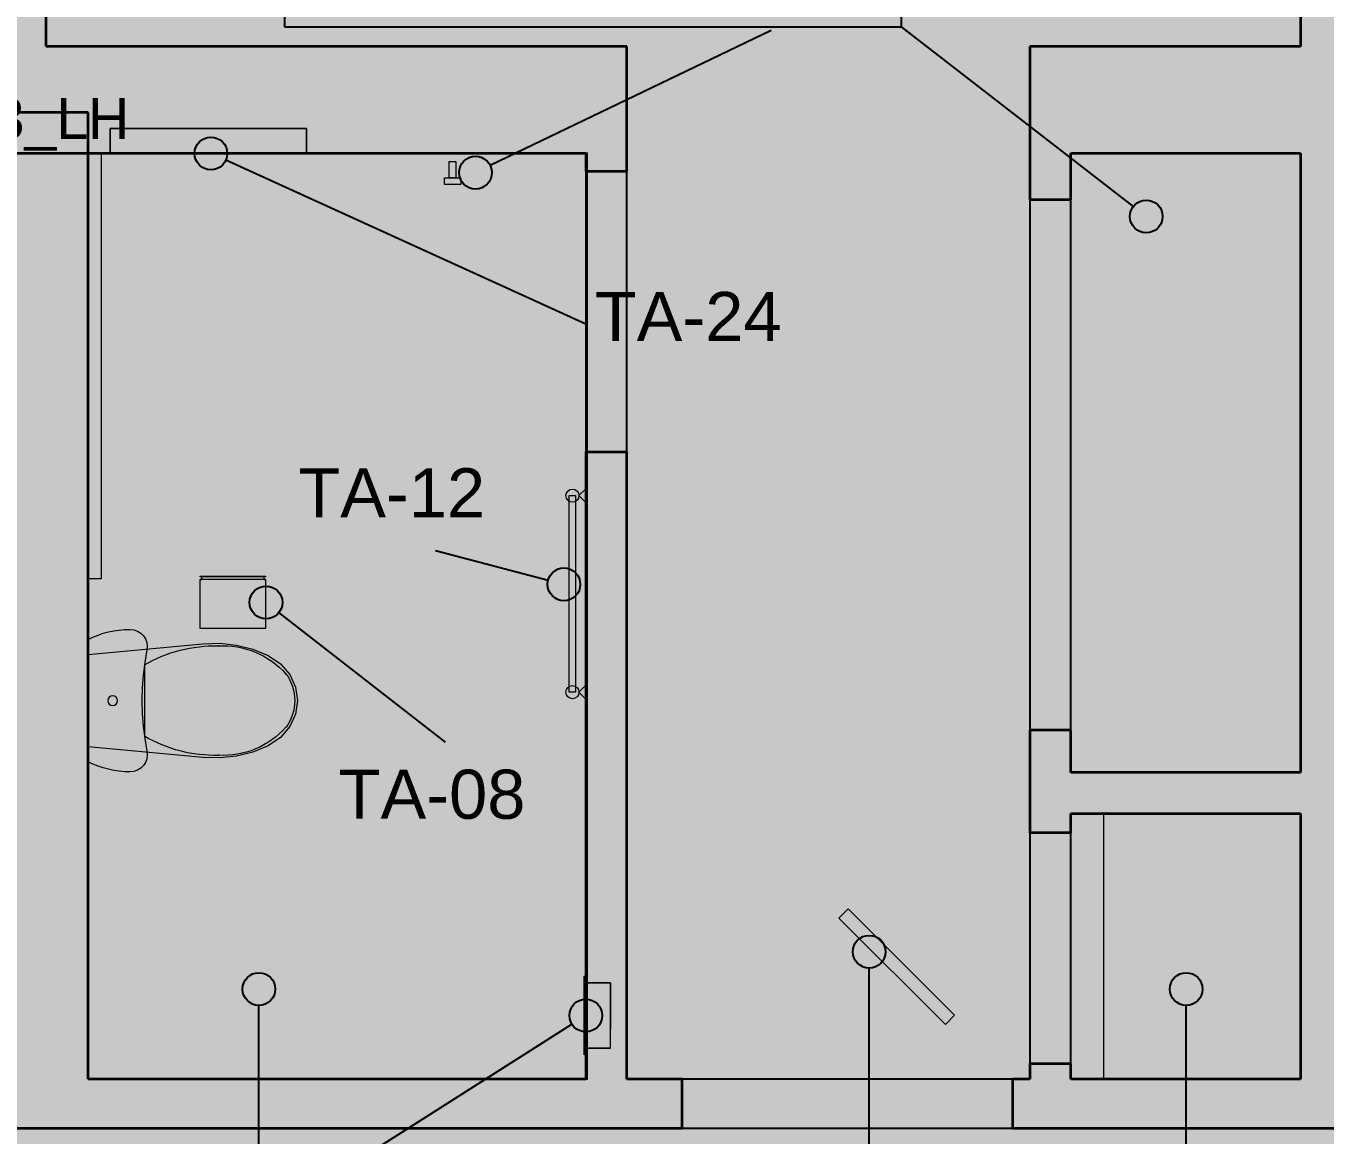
# Model space of a CAD drawing. Header units: millimetres. Extents: x -14278 to 101596, y -22378 to 34603.
# Drawn here: x 80367 to 84334, y 6097 to 9484 of the extents above; entities that cross this region are included whole.
import ezdxf
from ezdxf.enums import TextEntityAlignment as Align

# ---------------------------------------------------------------- set-up
doc = ezdxf.new("R2010")
doc.units = ezdxf.units.MM
doc.header["$MEASUREMENT"] = 0
doc.linetypes.add('Dashed', pattern=[282.222223, 141.111112, -141.111112])
for name, color, linetype in [('A-Zz_20_10_90-T_TextFFEInternal', 7, 'Continuous'), ('A-Zz_20_10_90-T_TextStair', 7, 'Continuous'), ('NewA-Ee_25_10-M_WallsInternal', 7, 'Continuous'), ('NewA-Ee_30_40-M_Floors', 7, 'Continuous'), ('NewA-Ee_40_20-M_GeneralFFAndEInternalEquipment', 7, 'Continuous'), ('NewA-Ee_40_20-M_GeneralFFAndEInternalFixed', 7, 'Continuous'), ('NewA-Ee_40_20-M_GeneralFFAndEInternalSanitary', 7, 'Continuous'), ('NewA-SL-M_SpacesInternal', 7, 'Continuous'), ('NewA-Ss_30_25-M_CeilingAndSoffitSystems', 7, 'Continuous'), ('NewA-Zz_20_10_90-T_TextFFEInternal', 7, 'Continuous'), ('NewA-Zz_50_10_90-P_BoundarySpace', 7, 'Continuous'), ('NewA-Zz_50_90_00-M_GrossInternal', 7, 'Continuous')]:
    doc.layers.add(name, color=color, linetype=linetype)
doc.styles.add('GENERATED_STYLE_1', font='')
doc.styles.get('GENERATED_STYLE_1').set_extended_font_data('Arial')

# ---------------------------------------------------------------- blocks, each defined once
blk = doc.blocks.new('Slab_29_2', base_point=(92290.2, 4673.4))
at = {"layer": 'NewA-Ee_30_40-M_Floors', "linetype": 'Continuous', "lineweight": 13}
blk.add_hatch(color=254, dxfattribs=at).paths.add_polyline_path([(92290.2, 4673.4), (92290.2, 10970.6), (94739.9, 10970.6), (94739.9, 13222.7), (60190.4, 13222.7), (60190.4, 4673.4)])
blk = doc.blocks.new('BEDROOM_211_34_2', base_point=(81915.5, 12688))
at = {"layer": 'NewA-SL-M_SpacesInternal', "color": 253, "linetype": 'Continuous', "lineweight": 13}
for p, q in [((80429.2, 13222.7), (80429.2, 9420.6)), ((84259.2, 9420.6), (84259.2, 13222.7)), ((80429.2, 9420.6), (82201.8, 9420.6)), ((82201.8, 9420.6), (82201.8, 6268.3)), ((83433.1, 6268.3), (83433.1, 9420.6)), ((83433.1, 9420.6), (84259.2, 9420.6)), ((82201.8, 6268.3), (83433.1, 6268.3))]:
    blk.add_line(p, q, dxfattribs=at)
at = {"layer": 'NewA-SL-M_SpacesInternal', "color": 5, "lineweight": 70, "style": 'GENERATED_STYLE_1'}
for tag, height, p in [('ROOM_NAME', 200, (81206.8, 12995.8)), ('ROOM_NUMBER', 150, (81206.8, 12693)), ('adj_text', 150, (81206.8, 12457.2))]:
    blk.add_attdef(tag, text='', height=height, dxfattribs=at).set_placement(p, align=Align.TOP_LEFT)
blk = doc.blocks.new('HALL_217_37_2', base_point=(63774.1, 5508.9))
at = {"layer": 'NewA-SL-M_SpacesInternal', "color": 253, "linetype": 'Continuous', "lineweight": 13}
blk.add_line((92290.2, 6118.3), (64013.7, 6118.3), dxfattribs=at)
at = {"layer": 'NewA-SL-M_SpacesInternal', "color": 5, "lineweight": 70, "style": 'GENERATED_STYLE_1'}
for tag, height, p in [('ROOM_NAME', 200, (63128.1, 5816.7)), ('ROOM_NUMBER', 150, (63128.1, 5513.9)), ('adj_text', 150, (63128.1, 5278.2))]:
    blk.add_attdef(tag, text='', height=height, dxfattribs=at).set_placement(p, align=Align.TOP_LEFT)
blk = doc.blocks.new('BATH_212_45_2', base_point=(81078.7, 5504.5))
at = {"layer": 'NewA-SL-M_SpacesInternal', "color": 253, "linetype": 'Continuous', "lineweight": 13}
for p, q in [((81224.3, 9170.6), (80624.3, 9170.6)), ((80624.3, 9170.6), (80624.3, 9095.6)), ((81224.3, 9095.4), (81224.3, 9170.6)), ((80556.7, 9095.6), (80556.7, 6268.3)), ((80624.3, 9095.6), (80556.7, 9095.6)), ((82076.8, 9096.6), (81224.3, 9095.4)), ((82076.8, 6562.2), (82076.8, 9096.6)), ((82151.8, 6562.2), (82076.8, 6562.2)), ((82151.8, 6362.2), (82151.8, 6562.2)), ((82076.8, 6268.3), (82076.8, 6362.2)), ((82076.8, 6362.2), (82151.8, 6362.2)), ((80556.7, 6268.3), (82076.8, 6268.3))]:
    blk.add_line(p, q, dxfattribs=at)
at = {"layer": 'NewA-SL-M_SpacesInternal', "linetype": 'Continuous'}
for p, q in [((80439.8, 5858), (80439.8, 5543.8)), ((80439.8, 5858), (81717.5, 5858)), ((81717.5, 5858), (81717.5, 5543.8)), ((80439.8, 5543.8), (80439.8, 5308)), ((81717.5, 5543.8), (81717.5, 5308)), ((80439.8, 5308), (80439.8, 5072.3)), ((81717.5, 5308), (81717.5, 5072.3)), ((80439.8, 5072.3), (81717.5, 5072.3))]:
    blk.add_line(p, q, dxfattribs=at)
at = {"layer": 'NewA-SL-M_SpacesInternal', "color": 5, "lineweight": 70, "style": 'GENERATED_STYLE_1'}
for tag, height, p in [('ROOM_NAME', 200, (80489.8, 5812.3)), ('ROOM_NUMBER', 150, (80489.8, 5509.5)), ('adj_text', 150, (80489.8, 5273.8))]:
    blk.add_attdef(tag, text='', height=height, dxfattribs=at).set_placement(p, align=Align.TOP_LEFT)
blk = doc.blocks.new('CUPBOARD 1_211B_54_2', base_point=(82098.5, 9913.4))
at = {"layer": 'NewA-SL-M_SpacesInternal', "linetype": 'Continuous'}
for p, q in [((81156.9, 10267), (81156.9, 9952.7)), ((81156.9, 10267), (83040.1, 10267)), ((83040.1, 10267), (83040.1, 9952.7)), ((81156.9, 9952.7), (81156.9, 9717)), ((83040.1, 9952.7), (83040.1, 9717)), ((81156.9, 9717), (81156.9, 9481.3)), ((83040.1, 9717), (83040.1, 9481.3)), ((81156.9, 9481.3), (83040.1, 9481.3))]:
    blk.add_line(p, q, dxfattribs=at)
at = {"layer": 'NewA-SL-M_SpacesInternal', "color": 253, "linetype": 'Continuous', "lineweight": 13}
for p, q in [((84259.2, 9095.6), (83558.1, 9095.6)), ((83558.1, 9095.6), (83558.1, 7203.9)), ((84259.2, 7203.9), (84259.2, 9095.6)), ((83558.1, 7203.9), (84259.2, 7203.9))]:
    blk.add_line(p, q, dxfattribs=at)
at = {"layer": 'NewA-SL-M_SpacesInternal', "color": 5, "lineweight": 70, "style": 'GENERATED_STYLE_1'}
for tag, height, p in [('ROOM_NAME', 200, (81206.9, 10221.3)), ('ROOM_NUMBER', 150, (81206.9, 9918.4)), ('adj_text', 150, (81206.9, 9682.7))]:
    blk.add_attdef(tag, text='', height=height, dxfattribs=at).set_placement(p, align=Align.TOP_LEFT)
blk = doc.blocks.new('CUPBOARD 2_211A_59_2', base_point=(83253.5, 5505.3))
at = {"layer": 'NewA-SL-M_SpacesInternal', "color": 253, "linetype": 'Continuous', "lineweight": 13}
for p, q in [((83558.1, 7078.9), (83558.1, 6268.3)), ((84259.2, 7078.9), (83558.1, 7078.9)), ((84259.2, 6268.3), (84259.2, 7078.9)), ((83558.1, 6268.3), (84259.2, 6268.3))]:
    blk.add_line(p, q, dxfattribs=at)
at = {"layer": 'NewA-SL-M_SpacesInternal', "linetype": 'Continuous'}
for p, q in [((82311.9, 5858.9), (82311.9, 5544.6)), ((82311.9, 5858.9), (84195.1, 5858.9)), ((84195.1, 5858.9), (84195.1, 5544.6)), ((82311.9, 5544.6), (82311.9, 5308.9)), ((84195.1, 5544.6), (84195.1, 5308.9)), ((82311.9, 5308.9), (82311.9, 5073.1)), ((84195.1, 5308.9), (84195.1, 5073.1)), ((82311.9, 5073.1), (84195.1, 5073.1))]:
    blk.add_line(p, q, dxfattribs=at)
at = {"layer": 'NewA-SL-M_SpacesInternal', "color": 5, "lineweight": 70, "style": 'GENERATED_STYLE_1'}
for tag, height, p in [('ROOM_NAME', 200, (82361.9, 5813.1)), ('ROOM_NUMBER', 150, (82361.9, 5510.3)), ('adj_text', 150, (82361.9, 5274.6))]:
    blk.add_attdef(tag, text='', height=height, dxfattribs=at).set_placement(p, align=Align.TOP_LEFT)
blk = doc.blocks.new('Slab_31_2', base_point=(80556.7, 6268.3))
at = {"layer": 'NewA-Ss_30_25-M_CeilingAndSoffitSystems', "linetype": 'Continuous', "lineweight": 0}
blk.add_hatch(color=255, dxfattribs=at).paths.add_polyline_path([(80556.7, 6268.3), (82081.7, 6268.3), (82081.7, 9095.6), (80556.7, 9095.6)])
at = {"layer": 'NewA-Ss_30_25-M_CeilingAndSoffitSystems', "color": 6, "linetype": 'Continuous', "lineweight": 13, "flags": 128}
blk.add_lwpolyline([(80556.7, 6268.3), (82081.7, 6268.3), (82081.7, 9095.6), (80556.7, 9095.6)], close=True, dxfattribs=at)
blk = doc.blocks.new('Slab_43_2', base_point=(80429.2, 13222.7))
at = {"layer": 'NewA-Ss_30_25-M_CeilingAndSoffitSystems', "linetype": 'Continuous', "lineweight": 0}
blk.add_hatch(color=255, dxfattribs=at).paths.add_polyline_path([(80429.2, 13222.7), (80429.2, 9420.6), (82201.8, 9420.6), (82201.8, 6268.3), (83433.1, 6268.3), (83433.1, 9420.6), (84259.2, 9420.6), (84259.2, 13222.7)])
at = {"layer": 'NewA-Ss_30_25-M_CeilingAndSoffitSystems', "color": 6, "linetype": 'Continuous', "lineweight": 13, "flags": 128}
blk.add_lwpolyline([(80429.2, 13222.7), (80429.2, 9420.6), (82201.8, 9420.6), (82201.8, 6268.3), (83433.1, 6268.3), (83433.1, 9420.6), (84259.2, 9420.6), (84259.2, 13222.7)], close=True, dxfattribs=at)
blk = doc.blocks.new('Slab_46_2', base_point=(92290.2, 4823.3))
at = {"layer": 'NewA-Ss_30_25-M_CeilingAndSoffitSystems', "linetype": 'Continuous', "lineweight": 0}
blk.add_hatch(color=255, dxfattribs=at).paths.add_polyline_path([(92290.2, 4823.3), (92290.2, 6118.3), (64013.7, 6118.3), (64013.7, 8579), (62713.2, 8579), (62713.2, 4817.8)])
at = {"layer": 'NewA-Ss_30_25-M_CeilingAndSoffitSystems', "color": 6, "linetype": 'Continuous', "lineweight": 13, "flags": 128}
blk.add_lwpolyline([(92290.2, 4823.3), (62713.2, 4817.8), (62713.2, 8579), (64013.7, 8579), (64013.7, 6118.3), (92290.2, 6118.3)], close=True, dxfattribs=at)
blk = doc.blocks.new('Slab_51_2', base_point=(83558.1, 9095.6))
at = {"layer": 'NewA-Ss_30_25-M_CeilingAndSoffitSystems', "linetype": 'Continuous', "lineweight": 0}
blk.add_hatch(color=255, dxfattribs=at).paths.add_polyline_path([(83558.1, 9095.6), (83558.1, 7203.9), (84259.2, 7203.9), (84259.2, 9095.6)])
at = {"layer": 'NewA-Ss_30_25-M_CeilingAndSoffitSystems', "color": 6, "linetype": 'Continuous', "lineweight": 13, "flags": 128}
blk.add_lwpolyline([(83558.1, 9095.6), (84259.2, 9095.6), (84259.2, 7203.9), (83558.1, 7203.9)], close=True, dxfattribs=at)
blk = doc.blocks.new('Slab_52_2', base_point=(84259.2, 7078.9))
at = {"layer": 'NewA-Ss_30_25-M_CeilingAndSoffitSystems', "linetype": 'Continuous', "lineweight": 0}
blk.add_hatch(color=255, dxfattribs=at).paths.add_polyline_path([(84259.2, 7078.9), (83558.1, 7078.9), (83558.1, 6268.3), (84259.2, 6268.3)])
at = {"layer": 'NewA-Ss_30_25-M_CeilingAndSoffitSystems', "color": 6, "linetype": 'Continuous', "lineweight": 13, "flags": 128}
blk.add_lwpolyline([(84259.2, 7078.9), (83558.1, 7078.9), (83558.1, 6268.3), (84259.2, 6268.3)], close=True, dxfattribs=at)
blk = doc.blocks.new('Wall_88_2', base_point=(84259.2, 13222.7))
at = {"layer": 'NewA-Ee_25_10-M_WallsInternal', "color": 92, "linetype": 'Continuous', "lineweight": 35, "flags": 128}
for points in [[(84259.2, 13222.7), (84259.2, 9420.6)], [(84259.2, 9095.6), (84259.2, 7203.9)], [(84259.2, 7078.9), (84259.2, 6268.3)]]:
    blk.add_lwpolyline(points, dxfattribs=at)
blk = doc.blocks.new('Wall_89_2', base_point=(80279.2, 13222.7))
at = {"layer": 'NewA-Ee_25_10-M_WallsInternal', "color": 92, "linetype": 'Continuous', "lineweight": 35, "flags": 128}
for points in [[(80279.2, 13222.7), (80279.2, 9095.6)], [(80429.2, 13222.7), (80279.2, 13222.7)], [(80429.2, 9420.6), (80429.2, 13222.7)]]:
    blk.add_lwpolyline(points, dxfattribs=at)
blk = doc.blocks.new('Wall_93_2', base_point=(64013.7, 6118.3))
at = {"layer": 'NewA-Ee_25_10-M_WallsInternal', "color": 92, "linetype": 'Continuous', "lineweight": 35}
for p, q in [((82371.1, 6118.3), (82371.1, 6268.3)), ((83381.1, 6118.3), (83381.1, 6268.3))]:
    blk.add_line(p, q, dxfattribs=at)
at = {"layer": 'NewA-Ee_25_10-M_WallsInternal', "linetype": 'Continuous'}
for p, q in [((83381.1, 6268.3), (82371.1, 6268.3)), ((82371.1, 6118.3), (83381.1, 6118.3))]:
    blk.add_line(p, q, dxfattribs=at)
at = {"layer": 'NewA-Ee_25_10-M_WallsInternal', "color": 92, "linetype": 'Continuous', "lineweight": 35, "flags": 128}
for points in [[(82076.8, 6268.3), (80556.7, 6268.3)], [(82371.1, 6268.3), (82201.8, 6268.3)], [(83433.1, 6268.3), (83381.1, 6268.3)], [(84259.2, 6268.3), (83558.1, 6268.3)], [(78339.8, 6118.3), (82371.1, 6118.3)], [(83381.1, 6118.3), (85287.8, 6118.3)]]:
    blk.add_lwpolyline(points, dxfattribs=at)
blk = doc.blocks.new('Wall_97_2', base_point=(80556.7, 9219.3))
at = {"layer": 'NewA-Ee_25_10-M_WallsInternal', "color": 92, "linetype": 'Continuous', "lineweight": 35, "flags": 128}
for points in [[(80556.7, 9219.3), (78511.5, 9219.3)], [(78636.5, 9094.3), (80156.7, 9094.3)]]:
    blk.add_lwpolyline(points, dxfattribs=at)
blk = doc.blocks.new('Wall_113_2', base_point=(82201.8, 9420.6))
at = {"layer": 'NewA-Ee_25_10-M_WallsInternal', "color": 92, "linetype": 'Continuous', "lineweight": 35}
for p, q in [((82076.8, 9040), (82201.8, 9040)), ((82076.8, 8183), (82201.8, 8183))]:
    blk.add_line(p, q, dxfattribs=at)
at = {"layer": 'NewA-Ee_25_10-M_WallsInternal', "linetype": 'Continuous'}
for p, q in [((82076.8, 9040), (82076.8, 8183)), ((82201.8, 8183), (82201.8, 9040))]:
    blk.add_line(p, q, dxfattribs=at)
at = {"layer": 'NewA-Ee_25_10-M_WallsInternal', "color": 92, "linetype": 'Continuous', "lineweight": 35, "flags": 128}
for points in [[(82201.8, 9040), (82201.8, 9420.6)], [(82076.8, 9095.6), (82076.8, 9040)], [(82076.8, 8183), (82076.8, 6268.3)], [(82201.8, 6268.3), (82201.8, 8183)]]:
    blk.add_lwpolyline(points, dxfattribs=at)
blk = doc.blocks.new('Wall_114_2', base_point=(83433.1, 9420.6))
at = {"layer": 'NewA-Ee_25_10-M_WallsInternal', "color": 92, "linetype": 'Continuous', "lineweight": 35}
for p, q in [((83558.1, 8953.1), (83433.1, 8953.1)), ((83558.1, 7333.1), (83433.1, 7333.1)), ((83558.1, 7019.8), (83433.1, 7019.8)), ((83558.1, 6314.8), (83433.1, 6314.8))]:
    blk.add_line(p, q, dxfattribs=at)
at = {"layer": 'NewA-Ee_25_10-M_WallsInternal', "linetype": 'Continuous'}
for p, q in [((83433.1, 8953.1), (83433.1, 7333.1)), ((83558.1, 7333.1), (83558.1, 8953.1)), ((83433.1, 7019.8), (83433.1, 6314.8)), ((83558.1, 6314.8), (83558.1, 7019.8))]:
    blk.add_line(p, q, dxfattribs=at)
at = {"layer": 'NewA-Ee_25_10-M_WallsInternal', "color": 92, "linetype": 'Continuous', "lineweight": 35, "flags": 128}
for points in [[(83433.1, 9420.6), (83433.1, 8953.1)], [(83558.1, 8953.1), (83558.1, 9095.6)], [(83433.1, 7333.1), (83433.1, 7019.8)], [(83558.1, 7203.9), (83558.1, 7333.1)], [(83558.1, 7019.8), (83558.1, 7078.9)], [(83433.1, 6314.8), (83433.1, 6268.3)], [(83558.1, 6268.3), (83558.1, 6314.8)]]:
    blk.add_lwpolyline(points, dxfattribs=at)
blk = doc.blocks.new('Wall_117_2', base_point=(83433.1, 7203.9))
at = {"layer": 'NewA-Ee_25_10-M_WallsInternal', "color": 92, "linetype": 'Continuous', "lineweight": 35, "flags": 128}
for points in [[(84259.2, 7203.9), (83558.1, 7203.9)], [(85110.7, 7203.9), (84409.2, 7203.9)], [(83558.1, 7078.9), (84259.2, 7078.9)], [(84409.2, 7078.9), (85110.7, 7078.9)]]:
    blk.add_lwpolyline(points, dxfattribs=at)
blk = doc.blocks.new('Wall_133_2', base_point=(80556.7, 9219.3))
at = {"layer": 'NewA-Ee_25_10-M_WallsInternal', "color": 92, "linetype": 'Continuous', "lineweight": 35, "flags": 128}
for points in [[(80556.7, 6268.3), (80556.7, 9219.3)], [(80156.7, 9094.3), (80156.7, 6268.3)]]:
    blk.add_lwpolyline(points, dxfattribs=at)
blk = doc.blocks.new('Wall_134_2', base_point=(80279.2, 9420.6))
at = {"layer": 'NewA-Ee_25_10-M_WallsInternal', "color": 92, "linetype": 'Continuous', "lineweight": 35, "flags": 128}
for points in [[(82201.8, 9420.6), (80429.2, 9420.6)], [(80279.2, 9095.6), (82076.8, 9095.6)]]:
    blk.add_lwpolyline(points, dxfattribs=at)
blk = doc.blocks.new('Wall_135_2', base_point=(83433.1, 9420.6))
at = {"layer": 'NewA-Ee_25_10-M_WallsInternal', "color": 92, "linetype": 'Continuous', "lineweight": 35, "flags": 128}
for points in [[(84259.2, 9420.6), (83433.1, 9420.6)], [(84409.2, 9095.6), (84409.2, 9420.6)], [(83558.1, 9095.6), (84259.2, 9095.6)]]:
    blk.add_lwpolyline(points, dxfattribs=at)
blk = doc.blocks.new('Wall Hanging Rack 19')
at = {"layer": 'NewA-Ee_40_20-M_GeneralFFAndEInternalEquipment', "color": 1, "linetype": 'Continuous', "lineweight": 18}
for p, q in [((25, 0), (-25, 0)), ((-25, 0), (-25, -20)), ((25, -20), (25, 0)), ((-25, -20), (25, -20)), ((10, -20), (-10, -20)), ((-10, -20), (-10, -70)), ((10, -70), (10, -20)), ((-10, -70), (10, -70))]:
    blk.add_line(p, q, dxfattribs=at)
blk = doc.blocks.new('Towel Rack 19')
at = {"layer": 'NewA-Ee_40_20-M_GeneralFFAndEInternalEquipment', "color": 1, "linetype": 'Continuous', "lineweight": 18}
for p, q in [((-280, 0), (-320, 0)), ((-320, 0), (-300, -20)), ((-300, -20), (-280, 0)), ((320, 0), (280, 0)), ((280, 0), (300, -20)), ((300, -20), (320, 0)), ((300, -30), (-300, -30)), ((-300, -30), (-300, -50)), ((300, -50), (300, -30)), ((-300, -50), (300, -50))]:
    blk.add_line(p, q, dxfattribs=at)
for centre, start, end in [((-300, -40), 0, 180), ((300, -40), 0, 180), ((-300, -40), 180, 0), ((300, -40), 180, 0)]:
    blk.add_arc(centre, 20, start, end, dxfattribs=at)
blk = doc.blocks.new('Soap Dispenser 19')
at = {"layer": 'NewA-Ee_40_20-M_GeneralFFAndEInternalEquipment', "color": 1, "linetype": 'Dashed', "lineweight": 18}
for p, q in [((0, 75), (0, 0)), ((200, 75), (0, 75)), ((200, 0), (200, 75))]:
    blk.add_line(p, q, dxfattribs=at)
at = {"layer": 'NewA-Ee_40_20-M_GeneralFFAndEInternalEquipment', "color": 1, "linetype": 'Continuous', "lineweight": 18}
for p, q in [((-20, 0), (-20, -5)), ((220, 0), (-20, 0)), ((220, -5), (220, 0)), ((-20, -5), (220, -5))]:
    blk.add_line(p, q, dxfattribs=at)
blk = doc.blocks.new('Toilet Paper Dispenser 19')
at = {"layer": 'NewA-Ee_40_20-M_GeneralFFAndEInternalEquipment', "color": 1, "linetype": 'Continuous', "lineweight": 18}
for p, q in [((200, 0), (0, 0)), ((0, 0), (0, -2)), ((200, -2), (200, 0)), ((0, -2), (5, -2)), ((0, -2), (200, -2)), ((5, -10), (0, -10)), ((0, -10), (0, -160)), ((0, -10), (200, -10)), ((5, -2), (5, -10)), ((195, -10), (195, -2)), ((195, -2), (200, -2)), ((200, -10), (195, -10)), ((200, -160), (200, -10)), ((0, -160), (200, -160))]:
    blk.add_line(p, q, dxfattribs=at)
blk = doc.blocks.new('Cabinet Wall Single Door 19')
at = {"layer": 'NewA-Ee_40_20-M_GeneralFFAndEInternalEquipment', "color": 1, "linetype": 'Continuous', "lineweight": 18}
for p, q in [((600, 75), (0, 75)), ((0, 75), (0, 0)), ((600, 0), (600, 75)), ((0, 0), (600, 0))]:
    blk.add_line(p, q, dxfattribs=at)
blk = doc.blocks.new('WC 19')
at = {"layer": 'NewA-Ee_40_20-M_GeneralFFAndEInternalSanitary', "color": 1, "linetype": 'Continuous', "lineweight": 18}
for p, q in [((-186.8, -25), (-193.9, -40.1)), ((186.8, -25), (-186.8, -25)), ((-141, -25), (-173.3, -375.4)), ((141, -25), (-141, -25)), ((173.3, -375.4), (141, -25)), ((193.9, -40.1), (186.8, -25)), ((-205.4, -71.3), (-209.7, -87.4)), ((-200.1, -55.5), (-205.4, -71.3)), ((-193.9, -40.1), (-200.1, -55.5)), ((200.1, -55.5), (193.9, -40.1)), ((205.4, -71.3), (200.1, -55.5)), ((209.7, -87.4), (205.4, -71.3)), ((-213.1, -103.7), (-215.5, -120.2)), ((-209.7, -87.4), (-213.1, -103.7)), ((213.1, -103.7), (209.7, -87.4)), ((215.5, -120.2), (213.1, -103.7)), ((-217, -136.8), (-217.5, -153.5)), ((-217.5, -153.5), (-216.2, -165)), ((-215.5, -120.2), (-217, -136.8)), ((217, -136.8), (215.5, -120.2)), ((216.2, -165), (217.5, -153.5)), ((217.5, -153.5), (217, -136.8)), ((-216.2, -165), (-212.4, -176)), ((-212.4, -176), (-206.3, -185.9)), ((-206.3, -185.9), (-198.2, -194.1)), ((-198.2, -194.1), (-188.5, -200.5)), ((-154.5, -205), (-116.2, -198.2)), ((-116.2, -198.2), (-77.6, -193.3)), ((0, -198), (-108.9, -198)), ((-77.6, -193.3), (-38.9, -190.4)), ((-38.9, -190.4), (0, -189.4)), ((0, -189.4), (38.9, -190.4)), ((108.9, -198), (0, -198)), ((38.9, -190.4), (77.6, -193.3)), ((77.6, -193.3), (116.2, -198.2)), ((116.2, -198.2), (154.5, -205)), ((188.5, -200.5), (198.2, -194.1)), ((198.2, -194.1), (206.3, -185.9)), ((206.3, -185.9), (212.4, -176)), ((212.4, -176), (216.2, -165)), ((-188.5, -200.5), (-177.6, -204.5)), ((-177.6, -204.5), (-166.1, -206)), ((-166.1, -206), (-154.5, -205)), ((154.5, -205), (166.1, -206)), ((166.1, -206), (177.6, -204.5)), ((177.6, -204.5), (188.5, -200.5)), ((-173.3, -375.4), (-174.9, -427.1)), ((174.9, -427.1), (173.3, -375.4)), ((-174.9, -427.1), (-169.4, -478.4)), ((169.4, -478.4), (174.9, -427.1)), ((-169.4, -478.4), (-157, -528.2)), ((157, -528.2), (169.4, -478.4)), ((-157, -528.2), (-138, -575.1)), ((138, -575.1), (157, -528.2)), ((-138, -575.1), (-112.4, -612.3)), ((112.4, -612.3), (138, -575.1)), ((-112.4, -612.3), (-79.4, -640.8)), ((79.4, -640.8), (112.4, -612.3)), ((81.1, -629.6), (81.1, -629.6)), ((-79.4, -640.8), (-41, -658.8)), ((-41, -658.8), (0, -665)), ((0, -656.4), (0, -656.4)), ((0, -665), (41, -658.8)), ((41, -658.8), (79.4, -640.8))]:
    blk.add_line(p, q, dxfattribs=at)
blk.add_circle((0, -100), 15, dxfattribs=at)
for centre, radius, start, end in [((258.1, -412.9), 425.4, 149.6518, 181.3539), ((-258.1, -412.9), 425.4, 358.6461, 30.3482), ((89.5, -437.3), 257, 176.8048, 228.4245), ((-89.5, -437.3), 257, 311.5755, 3.1952), ((0.8, -517.8), 138.6, 233.7772, 269.6644), ((-0.8, -517.8), 138.6, 270.3356, 306.2228)]:
    blk.add_arc(centre, radius, start, end, dxfattribs=at)
for p in [(108.9, -198), (-167, -423), (167, -423), (-81.1, -629.6)]:
    blk.add_point(p, dxfattribs=at)
blk = doc.blocks.new('Shelves 20')
at = {"layer": 'NewA-Ee_40_20-M_GeneralFFAndEInternalFixed', "color": 6, "linetype": 'Continuous', "lineweight": 13}
for p, q in [((405.4, 0), (-405.4, 0)), ((405.4, -600), (405.4, 0)), ((-405.4, 0), (-405.4, -600)), ((-405.4, -600), (405.4, -600))]:
    blk.add_line(p, q, dxfattribs=at)
blk = doc.blocks.new('Mirror 19_4')
at = {"layer": 'NewA-Ee_40_20-M_GeneralFFAndEInternalEquipment', "color": 1, "linetype": 'Continuous', "lineweight": 18}
for p, q in [((460, 40), (0, 40)), ((0, 40), (0, 0)), ((460, 40), (0, 40)), ((0, 40), (0, 0)), ((460, 0), (460, 40)), ((460, 0), (460, 40)), ((0, 0), (460, 0)), ((0, 0), (460, 0))]:
    blk.add_line(p, q, dxfattribs=at)
blk = doc.blocks.new('Mirror 19_5')
at = {"layer": 'NewA-Ee_40_20-M_GeneralFFAndEInternalEquipment', "color": 1, "linetype": 'Continuous', "lineweight": 18}
for p, q in [((1300, 40), (0, 40)), ((0, 40), (0, 0)), ((1300, 40), (0, 40)), ((0, 40), (0, 0)), ((1300, 0), (1300, 40)), ((1300, 0), (1300, 40)), ((0, 0), (1300, 0)), ((0, 0), (1300, 0))]:
    blk.add_line(p, q, dxfattribs=at)
blk = doc.blocks.new('Line_131_2', base_point=(82942.3, 5912.8))
at = {"layer": 'NewA-Zz_20_10_90-T_TextFFEInternal', "linetype": 'Continuous'}
blk.add_hatch(color=256, dxfattribs=at).paths.add_polyline_path([(82992.3, 6657), (82988.5, 6676.1), (82977.6, 6692.3), (82961.4, 6703.2), (82942.3, 6707), (82923.1, 6703.2), (82906.9, 6692.3), (82896.1, 6676.1), (82892.3, 6657), (82896.1, 6637.8), (82906.9, 6621.6), (82923.1, 6610.8), (82942.3, 6607), (82961.4, 6610.8), (82977.6, 6621.6), (82988.5, 6637.8)])
blk.add_line((82942.3, 5912.8), (82942.3, 6607), dxfattribs=at)
blk.add_circle((82942.3, 6657), 50, dxfattribs=at)
blk = doc.blocks.new('Line_136_2', base_point=(81210, 5912.8))
at = {"layer": 'NewA-Zz_20_10_90-T_TextFFEInternal', "linetype": 'Continuous'}
blk.add_hatch(color=256, dxfattribs=at).paths.add_polyline_path([(82126.8, 6462.2), (82123, 6481.3), (82112.1, 6497.5), (82095.9, 6508.4), (82076.8, 6512.2), (82057.7, 6508.4), (82041.4, 6497.5), (82030.6, 6481.3), (82026.8, 6462.2), (82030.6, 6443), (82041.4, 6426.8), (82057.7, 6416), (82076.8, 6412.2), (82095.9, 6416), (82112.1, 6426.8), (82123, 6443)])
blk.add_line((81210, 5912.8), (82034.6, 6435.4), dxfattribs=at)
blk.add_circle((82076.8, 6462.2), 50, dxfattribs=at)
blk = doc.blocks.new('Line_143_2', base_point=(81648.3, 7297.2))
at = {"layer": 'NewA-Zz_20_10_90-T_TextFFEInternal', "linetype": 'Continuous'}
blk.add_hatch(color=256, dxfattribs=at).paths.add_polyline_path([(81150.2, 7723.5), (81146.4, 7742.6), (81135.6, 7758.9), (81119.4, 7769.7), (81100.2, 7773.5), (81081.1, 7769.7), (81064.9, 7758.9), (81054, 7742.6), (81050.2, 7723.5), (81054, 7704.4), (81064.9, 7688.1), (81081.1, 7677.3), (81100.2, 7673.5), (81119.4, 7677.3), (81135.6, 7688.1), (81146.4, 7704.4)])
blk.add_line((81648.3, 7297.2), (81139.7, 7692.8), dxfattribs=at)
blk.add_circle((81100.2, 7723.5), 50, dxfattribs=at)
blk = doc.blocks.new('Line_157_2', base_point=(82076.8, 8572.9))
at = {"layer": 'NewA-Zz_20_10_90-T_TextFFEInternal', "linetype": 'Continuous'}
blk.add_hatch(color=256, dxfattribs=at).paths.add_polyline_path([(80982, 9094.3), (80978.2, 9113.5), (80967.4, 9129.7), (80951.2, 9140.5), (80932, 9144.3), (80912.9, 9140.5), (80896.7, 9129.7), (80885.8, 9113.5), (80882, 9094.3), (80885.8, 9075.2), (80896.7, 9059), (80912.9, 9048.1), (80932, 9044.3), (80951.2, 9048.1), (80967.4, 9059), (80978.2, 9075.2)])
blk.add_line((82076.8, 8572.9), (80977.5, 9073.6), dxfattribs=at)
blk.add_circle((80932, 9094.3), 50, dxfattribs=at)
blk = doc.blocks.new('Line_160_2', base_point=(82643.1, 9469.7))
at = {"layer": 'NewA-Zz_20_10_90-T_TextFFEInternal', "linetype": 'Continuous'}
blk.add_hatch(color=256, dxfattribs=at).paths.add_polyline_path([(81789.8, 9035.8), (81786, 9054.9), (81775.1, 9071.2), (81758.9, 9082), (81739.8, 9085.8), (81720.6, 9082), (81704.4, 9071.2), (81693.6, 9054.9), (81689.8, 9035.8), (81693.6, 9016.7), (81704.4, 9000.4), (81720.6, 8989.6), (81739.8, 8985.8), (81758.9, 8989.6), (81775.1, 9000.4), (81786, 9016.7)])
blk.add_line((82643.1, 9469.7), (81784.8, 9057.4), dxfattribs=at)
blk.add_circle((81739.8, 9035.8), 50, dxfattribs=at)
blk = doc.blocks.new('Line_163_2', base_point=(81617.5, 7881.7))
at = {"layer": 'NewA-Zz_20_10_90-T_TextFFEInternal', "linetype": 'Continuous'}
blk.add_hatch(color=256, dxfattribs=at).paths.add_polyline_path([(82060.1, 7778.7), (82056.3, 7797.8), (82045.5, 7814), (82029.2, 7824.9), (82010.1, 7828.7), (81991, 7824.9), (81974.8, 7814), (81963.9, 7797.8), (81960.1, 7778.7), (81963.9, 7759.5), (81974.8, 7743.3), (81991, 7732.5), (82010.1, 7728.7), (82029.2, 7732.5), (82045.5, 7743.3), (82056.3, 7759.5)])
blk.add_line((81617.5, 7881.7), (81961.7, 7791.4), dxfattribs=at)
blk.add_circle((82010.1, 7778.7), 50, dxfattribs=at)
blk = doc.blocks.new('Line_172_2', base_point=(81078.7, 5858))
at = {"layer": 'NewA-Zz_50_10_90-P_BoundarySpace', "linetype": 'Continuous'}
blk.add_hatch(color=256, dxfattribs=at).paths.add_polyline_path([(81128.7, 6543), (81124.9, 6562.1), (81114, 6578.3), (81097.8, 6589.1), (81078.7, 6593), (81059.5, 6589.1), (81043.3, 6578.3), (81032.5, 6562.1), (81028.7, 6543), (81032.5, 6523.8), (81043.3, 6507.6), (81059.5, 6496.8), (81078.7, 6493), (81097.8, 6496.8), (81114, 6507.6), (81124.9, 6523.8)])
blk.add_line((81078.7, 5858), (81078.7, 6493), dxfattribs=at)
blk.add_circle((81078.7, 6543), 50, dxfattribs=at)
blk = doc.blocks.new('Line_178_2', base_point=(83910.4, 5858))
at = {"layer": 'NewA-Zz_50_10_90-P_BoundarySpace', "linetype": 'Continuous'}
blk.add_hatch(color=256, dxfattribs=at).paths.add_polyline_path([(83960.4, 6543), (83956.6, 6562.1), (83945.8, 6578.3), (83929.5, 6589.1), (83910.4, 6593), (83891.3, 6589.1), (83875.1, 6578.3), (83864.2, 6562.1), (83860.4, 6543), (83864.2, 6523.8), (83875.1, 6507.6), (83891.3, 6496.8), (83910.4, 6493), (83929.5, 6496.8), (83945.8, 6507.6), (83956.6, 6523.8)])
blk.add_line((83910.4, 5858), (83910.4, 6493), dxfattribs=at)
blk.add_circle((83910.4, 6543), 50, dxfattribs=at)
blk = doc.blocks.new('Line_186_2', base_point=(83040.1, 9481.3))
at = {"layer": 'NewA-Zz_50_10_90-P_BoundarySpace', "linetype": 'Continuous'}
blk.add_hatch(color=256, dxfattribs=at).paths.add_polyline_path([(83838.4, 8902), (83834.6, 8921.2), (83823.7, 8937.4), (83807.5, 8948.2), (83788.4, 8952), (83769.3, 8948.2), (83753, 8937.4), (83742.2, 8921.2), (83738.4, 8902), (83742.2, 8882.9), (83753, 8866.7), (83769.3, 8855.9), (83788.4, 8852), (83807.5, 8855.9), (83823.7, 8866.7), (83834.6, 8882.9)])
blk.add_line((83040.1, 9481.3), (83748.8, 8932.7), dxfattribs=at)
blk.add_circle((83788.4, 8902), 50, dxfattribs=at)
blk = doc.blocks.new('Label_226_2', base_point=(81182.1, 7297.2))
at = {"layer": 'A-Zz_20_10_90-T_TextFFEInternal', "insert": (81607.1, 7212.9), "char_height": 150, "attachment_point": 2, "style": 'GENERATED_STYLE_1'}
blk.add_mtext('\\fArial|b0|i0|c0|p34;TA-08\\fArial|b0|i0|c0|p34;\\fArial|b0|i0|c0|p34;\\fArial|b0|i0|c0|p34;\\fArial|b0|i0|c0|p34;\\fArial|b0|i0|c0|p34;\\fArial|b0|i0|c0|p34;\\fArial|b0|i0|c0|p34;\\fArial|b0|i0|c0|p34;\\fArial|b0|i0|c0|p34;\\fArial|b0|i0|c0|p34;\\fArial|b0|i0|c0|p34;\\fArial|b0|i0|c0|p34;\\fArial|b0|i0|c0|p34;\\fArial|b0|i0|c0|p34;\\fArial|b0|i0|c0|p34;\\fArial|b0|i0|c0|p34;\\fArial|b0|i0|c0|p34;\\fArial|b0|i0|c0|p34;\\fArial|b0|i0|c0|p34;\\fArial|b0|i0|c0|p34;\\fArial|b0|i0|c0|p34;\\fArial|b0|i0|c0|p34;\\fArial|b0|i0|c0|p34;\\fArial|b0|i0|c0|p34;\\fArial|b0|i0|c0|p34;\\fArial|b0|i0|c0|p34;\\fArial|b0|i0|c0|p34;\\fArial|b0|i0|c0|p34;\\fArial|b0|i0|c0|p34;}', dxfattribs=at)
blk = doc.blocks.new('Label_227_2', base_point=(81964.4, 8755.8))
at = {"layer": 'A-Zz_20_10_90-T_TextFFEInternal', "insert": (82389.4, 8671.5), "char_height": 150, "attachment_point": 2, "style": 'GENERATED_STYLE_1'}
blk.add_mtext('\\fArial|b0|i0|c0|p34;TA-24\\fArial|b0|i0|c0|p34;\\fArial|b0|i0|c0|p34;\\fArial|b0|i0|c0|p34;\\fArial|b0|i0|c0|p34;\\fArial|b0|i0|c0|p34;\\fArial|b0|i0|c0|p34;\\fArial|b0|i0|c0|p34;\\fArial|b0|i0|c0|p34;\\fArial|b0|i0|c0|p34;\\fArial|b0|i0|c0|p34;\\fArial|b0|i0|c0|p34;\\fArial|b0|i0|c0|p34;\\fArial|b0|i0|c0|p34;\\fArial|b0|i0|c0|p34;\\fArial|b0|i0|c0|p34;\\fArial|b0|i0|c0|p34;\\fArial|b0|i0|c0|p34;\\fArial|b0|i0|c0|p34;\\fArial|b0|i0|c0|p34;\\fArial|b0|i0|c0|p34;\\fArial|b0|i0|c0|p34;\\fArial|b0|i0|c0|p34;\\fArial|b0|i0|c0|p34;\\fArial|b0|i0|c0|p34;\\fArial|b0|i0|c0|p34;\\fArial|b0|i0|c0|p34;\\fArial|b0|i0|c0|p34;\\fArial|b0|i0|c0|p34;\\fArial|b0|i0|c0|p34;}', dxfattribs=at)
blk = doc.blocks.new('Label_233_2', base_point=(81059.2, 8217.4))
at = {"layer": 'A-Zz_20_10_90-T_TextFFEInternal', "insert": (81484.2, 8133.1), "char_height": 150, "attachment_point": 2, "style": 'GENERATED_STYLE_1'}
blk.add_mtext('\\fArial|b0|i0|c0|p34;TA-12\\fArial|b0|i0|c0|p34;\\fArial|b0|i0|c0|p34;\\fArial|b0|i0|c0|p34;\\fArial|b0|i0|c0|p34;\\fArial|b0|i0|c0|p34;\\fArial|b0|i0|c0|p34;\\fArial|b0|i0|c0|p34;\\fArial|b0|i0|c0|p34;\\fArial|b0|i0|c0|p34;\\fArial|b0|i0|c0|p34;\\fArial|b0|i0|c0|p34;\\fArial|b0|i0|c0|p34;\\fArial|b0|i0|c0|p34;\\fArial|b0|i0|c0|p34;\\fArial|b0|i0|c0|p34;\\fArial|b0|i0|c0|p34;\\fArial|b0|i0|c0|p34;\\fArial|b0|i0|c0|p34;\\fArial|b0|i0|c0|p34;\\fArial|b0|i0|c0|p34;\\fArial|b0|i0|c0|p34;\\fArial|b0|i0|c0|p34;\\fArial|b0|i0|c0|p34;\\fArial|b0|i0|c0|p34;\\fArial|b0|i0|c0|p34;\\fArial|b0|i0|c0|p34;\\fArial|b0|i0|c0|p34;\\fArial|b0|i0|c0|p34;\\fArial|b0|i0|c0|p34;}', dxfattribs=at)

msp = doc.modelspace()

# ---------------------------------------------------------------- hatches: boundary and pattern name
at = {"layer": 'NewA-Zz_50_90_00-M_GrossInternal', "linetype": 'Continuous', "lineweight": 140}
msp.add_hatch(color=1, dxfattribs=at).paths.add_polyline_path([(60190.4, 13222.7), (94739.9, 13222.7), (94739.9, 4823.3), (65539.9, 4823.3), (65539.9, 273.3), (62090.4, 273.3), (62090.4, 4823.3), (60190.4, 4823.3)])

# ---------------------------------------------------------------- block references
at = {"layer": 'A-Zz_20_10_90-T_TextFFEInternal', "color": 6, "linetype": 'Continuous', "lineweight": 13}
for name, p in [('Label_227_2', (81964.4, 8755.8)), ('Label_233_2', (81059.2, 8217.4)), ('Label_226_2', (81182.1, 7297.2))]:
    msp.add_blockref(name, p, dxfattribs=at)
at = {"layer": 'NewA-Ee_25_10-M_WallsInternal', "color": 92, "lineweight": 35}
for name, p in [('Wall_89_2', (80279.2, 13222.7)), ('Wall_88_2', (84259.2, 13222.7)), ('Wall_134_2', (80279.2, 9420.6)), ('Wall_113_2', (82201.8, 9420.6)), ('Wall_114_2', (83433.1, 9420.6)), ('Wall_135_2', (83433.1, 9420.6)), ('Wall_97_2', (80556.7, 9219.3)), ('Wall_133_2', (80556.7, 9219.3)), ('Wall_117_2', (83433.1, 7203.9)), ('Wall_93_2', (64013.7, 6118.3))]:
    msp.add_blockref(name, p, dxfattribs=at)
at = {"layer": 'NewA-Ee_30_40-M_Floors', "color": 6, "linetype": 'Continuous', "lineweight": 13}
msp.add_blockref('Slab_29_2', (92290.2, 4673.4), dxfattribs=at)
at = {"layer": 'NewA-Ee_40_20-M_GeneralFFAndEInternalEquipment', "color": 6, "linetype": 'Continuous', "lineweight": 13, "xscale": -1, "zscale": 1000}
for name, p in [('Cabinet Wall Single Door 19', (81224.3, 9095.6)), ('Toilet Paper Dispenser 19', (81098.8, 7804))]:
    msp.add_blockref(name, p, dxfattribs=at)
for name, p, rotation in [('Mirror 19_5', (80596.7, 9095.6), 90), ('Wall Hanging Rack 19', (81670, 9000), 180), ('Towel Rack 19', (82075.8, 7749.6), 270), ('Mirror 19_4', (82877.9, 6788.1), 134.9999999999999), ('Soap Dispenser 19', (82076.8, 6362.2), 270)]:
    msp.add_blockref(name, p, dxfattribs=dict(at, rotation=rotation))
at = {"layer": 'NewA-Ee_40_20-M_GeneralFFAndEInternalFixed', "color": 6, "linetype": 'Continuous', "lineweight": 13, "xscale": -1, "zscale": 1000, "rotation": 270}
msp.add_blockref('Shelves 20', (84259.2, 6673.7), dxfattribs=at)
at = {"layer": 'NewA-Ee_40_20-M_GeneralFFAndEInternalSanitary', "color": 6, "linetype": 'Continuous', "lineweight": 13, "xscale": -1, "zscale": 1000, "rotation": 90}
msp.add_blockref('WC 19', (80531.7, 7423.8), dxfattribs=at)
at = {"layer": 'NewA-SL-M_SpacesInternal', "linetype": 'Continuous'}
for name, p in [('BEDROOM_211_34_2', (81915.5, 12688)), ('HALL_217_37_2', (63774.1, 5508.9))]:
    msp.add_blockref(name, p, dxfattribs=at)
for name, p, values in [('CUPBOARD 1_211B_54_2', (82098.5, 9913.4), {'ROOM_NAME': 'CUPBOARD 1', 'ROOM_NUMBER': '211B', 'adj_text': 'Area: 1.3 m2'}), ('BATH_212_45_2', (81078.7, 5504.5), {'ROOM_NAME': 'BATH', 'ROOM_NUMBER': '212', 'adj_text': 'Area: 4.4 m2'}), ('CUPBOARD 2_211A_59_2', (83253.5, 5505.3), {'ROOM_NAME': 'CUPBOARD 2', 'ROOM_NUMBER': '211A', 'adj_text': 'Area: 0.6 m2'})]:
    msp.add_blockref(name, p, dxfattribs=at).add_auto_attribs(values)
at = {"layer": 'NewA-Ss_30_25-M_CeilingAndSoffitSystems', "color": 6, "linetype": 'Continuous', "lineweight": 13}
for name, p in [('Slab_43_2', (80429.2, 13222.7)), ('Slab_31_2', (80556.7, 6268.3)), ('Slab_51_2', (83558.1, 9095.6)), ('Slab_46_2', (92290.2, 4823.3)), ('Slab_52_2', (84259.2, 7078.9))]:
    msp.add_blockref(name, p, dxfattribs=at)
at = {"layer": 'NewA-Zz_20_10_90-T_TextFFEInternal', "linetype": 'Continuous'}
for name, p in [('Line_160_2', (82643.1, 9469.7)), ('Line_157_2', (82076.8, 8572.9)), ('Line_163_2', (81617.5, 7881.7)), ('Line_143_2', (81648.3, 7297.2)), ('Line_131_2', (82942.3, 5912.8)), ('Line_136_2', (81210, 5912.8))]:
    msp.add_blockref(name, p, dxfattribs=at)
at = {"layer": 'NewA-Zz_50_10_90-P_BoundarySpace', "linetype": 'Continuous'}
for name, p in [('Line_186_2', (83040.1, 9481.3)), ('Line_172_2', (81078.7, 5858)), ('Line_178_2', (83910.4, 5858))]:
    msp.add_blockref(name, p, dxfattribs=at)

# ---------------------------------------------------------------- texts
at = {"layer": 'A-Zz_20_10_90-T_TextStair', "linetype": 'Continuous', "insert": (76616.6, 9264), "char_height": 125, "attachment_point": 1, "style": 'GENERATED_STYLE_1'}
msp.add_mtext('\\A1;{\\fArial|b0|i0|c0|p34;Door_Exterior_DoorWithTransom01_1050x2343_LH}', dxfattribs=at)

doc.saveas('drawing.dxf')
